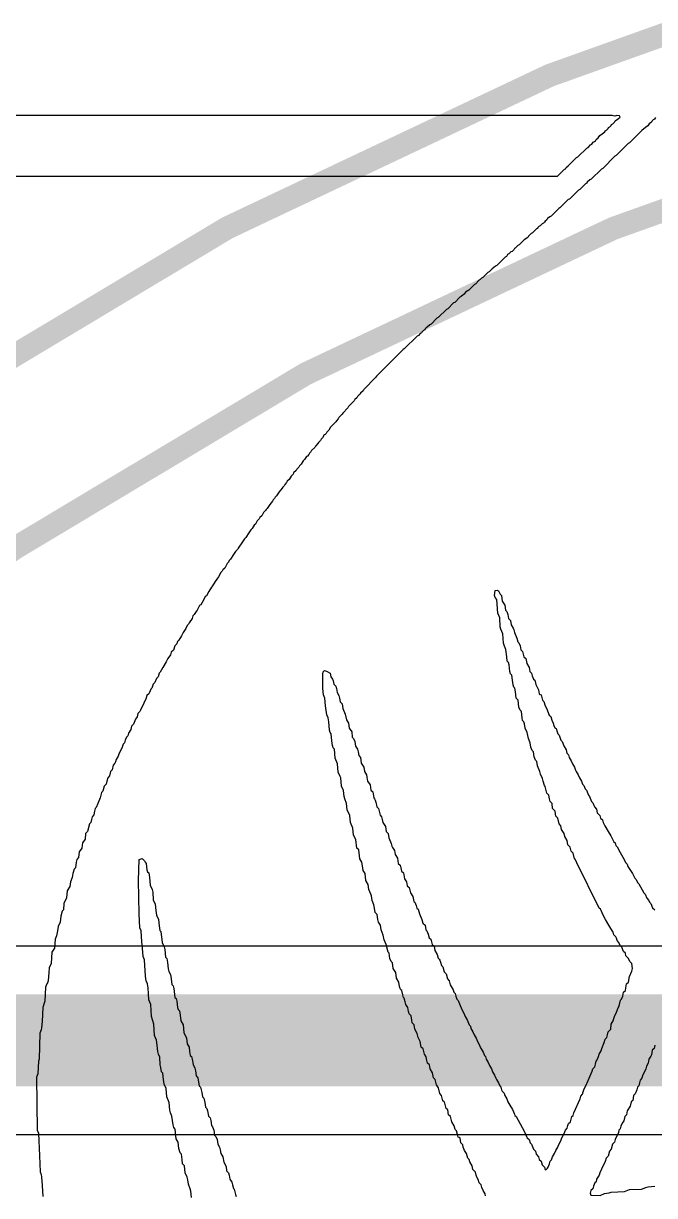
# Model space of a CAD drawing. Header units: inches. Extents: x -2.7 to 10.9, y -2.9 to 7.4.
# Drawn here: x 0.0894 to 0.2262, y 2.3766 to 2.6308 of the extents above; entities that cross this region are included whole.
import ezdxf

# ---------------------------------------------------------------- set-up
doc = ezdxf.new("R2010")
doc.units = ezdxf.units.IN
doc.header["$MEASUREMENT"] = 0
for name, color, linetype in [('Board Outline', 216, 'Continuous'), ('Bottom Overlay', 54, 'Continuous'), ('Top Layer', 1, 'Continuous'), ('Top Overlay', 2, 'Continuous')]:
    doc.layers.add(name, color=color, linetype=linetype)

# ---------------------------------------------------------------- blocks, each defined once
blk = doc.blocks.new('EFM_620_31')
at = {"layer": 'Top Overlay'}
for points in [[(0.7874, 0, 0.005, 0.005, 1), (-0.7874, 0, 0.005, 0.005, 1)], [(0.75147, 0, 0.005, 0.005, 1), (-0.75147, 0, 0.005, 0.005, 1)]]:
    blk.add_lwpolyline(points, format="xyseb", close=True, dxfattribs=at)

msp = doc.modelspace()

# ---------------------------------------------------------------- linework, layer by layer
at = {"layer": 'Board Outline'}
msp.add_lwpolyline([(-2.49969, 1.37795, 0.005, 0.005, -0.740599), (2.8433, 0.25075, 0.005, 0.005, 0)], format="xyseb", dxfattribs=at)
at = {"layer": 'Bottom Overlay'}
for p, q in [((0.21708, 2.61084), (-0.38906, 2.6107)), ((0.21763, 2.6107), (0.21708, 2.61084)), ((0.21805, 2.61084), (0.21763, 2.6107)), ((0.21867, 2.61077), (0.21805, 2.61084)), ((0.21846, 2.61015), (0.21881, 2.61049)), ((0.21881, 2.61049), (0.21867, 2.61077)), ((0.22648, 2.61042), (0.22621, 2.61001)), ((0.21583, 2.60766), (0.21618, 2.608)), ((0.21618, 2.608), (0.21625, 2.60821)), ((0.21625, 2.60821), (0.21653, 2.60835)), ((0.21653, 2.60835), (0.21687, 2.60869)), ((0.21687, 2.60869), (0.21694, 2.6089)), ((0.21694, 2.6089), (0.21722, 2.60904)), ((0.21722, 2.60904), (0.21756, 2.60939)), ((0.21756, 2.60939), (0.2177, 2.60966)), ((0.2177, 2.60966), (0.21846, 2.61015)), ((0.22427, 2.60821), (0.22351, 2.60759)), ((0.22476, 2.60856), (0.22427, 2.60821)), ((0.2251, 2.60904), (0.22476, 2.60856)), ((0.22559, 2.60939), (0.2251, 2.60904)), ((0.22572, 2.60966), (0.22559, 2.60939)), ((0.22593, 2.60987), (0.22572, 2.60966)), ((0.22621, 2.61001), (0.22593, 2.60987)), ((0.21321, 2.60517), (0.21341, 2.60537)), ((0.21341, 2.60537), (0.21355, 2.60565)), ((0.21355, 2.60565), (0.21404, 2.606)), ((0.21404, 2.606), (0.21438, 2.60648)), ((0.21438, 2.60648), (0.21487, 2.60683)), ((0.21487, 2.60683), (0.21549, 2.60731)), ((0.21549, 2.60731), (0.21556, 2.60752)), ((0.21556, 2.60752), (0.21583, 2.60766)), ((0.22351, 2.60759), (0.22081, 2.60489)), ((0.20961, 2.60185), (0.21155, 2.60378)), ((0.21155, 2.60378), (0.21182, 2.60392)), ((0.21182, 2.60392), (0.21238, 2.60447)), ((0.21238, 2.60447), (0.21265, 2.60461)), ((0.21265, 2.60461), (0.21293, 2.60503)), ((0.21293, 2.60503), (0.21321, 2.60517)), ((0.22054, 2.60475), (0.21791, 2.60212)), ((0.22081, 2.60489), (0.22054, 2.60475)), ((0.20753, 2.59991), (0.20933, 2.60171)), ((0.20933, 2.60171), (0.20961, 2.60185)), ((0.21763, 2.60199), (0.215, 2.59936)), ((0.21791, 2.60212), (0.21763, 2.60199)), ((-0.38574, 2.59756), (0.20518, 2.5977)), ((0.20518, 2.5977), (0.2067, 2.59922)), ((0.2067, 2.59922), (0.20691, 2.59929)), ((0.20691, 2.59929), (0.20705, 2.59956)), ((0.20705, 2.59956), (0.20753, 2.59991)), ((0.21473, 2.59922), (0.21251, 2.59701)), ((0.215, 2.59936), (0.21473, 2.59922)), ((0.21127, 2.59604), (0.21002, 2.59479)), ((0.21155, 2.59618), (0.21127, 2.59604)), ((0.21161, 2.59638), (0.21155, 2.59618)), ((0.21224, 2.59687), (0.21161, 2.59638)), ((0.21251, 2.59701), (0.21224, 2.59687)), ((0.20753, 2.59258), (0.20574, 2.59078)), ((0.20781, 2.59272), (0.20753, 2.59258)), ((0.20975, 2.59465), (0.20781, 2.59272)), ((0.21002, 2.59479), (0.20975, 2.59465)), ((0.20546, 2.59064), (0.2038, 2.58898)), ((0.20574, 2.59078), (0.20546, 2.59064)), ((0.20235, 2.58767), (0.20214, 2.58746)), ((0.20249, 2.58795), (0.20235, 2.58767)), ((0.2029, 2.58822), (0.20249, 2.58795)), ((0.20304, 2.5885), (0.2029, 2.58822)), ((0.20352, 2.58884), (0.20304, 2.5885)), ((0.2038, 2.58898), (0.20352, 2.58884)), ((0.19951, 2.58525), (0.19889, 2.58463)), ((0.19979, 2.58539), (0.19951, 2.58525)), ((0.20062, 2.58622), (0.19979, 2.58539)), ((0.20089, 2.58635), (0.20062, 2.58622)), ((0.20096, 2.58656), (0.20089, 2.58635)), ((0.20117, 2.58677), (0.20096, 2.58656)), ((0.20145, 2.58691), (0.20117, 2.58677)), ((0.20186, 2.58732), (0.20145, 2.58691)), ((0.20214, 2.58746), (0.20186, 2.58732)), ((0.19661, 2.58262), (0.19605, 2.58207)), ((0.19688, 2.58276), (0.19661, 2.58262)), ((0.19799, 2.58386), (0.19688, 2.58276)), ((0.19875, 2.58435), (0.19799, 2.58386)), ((0.19889, 2.58463), (0.19875, 2.58435)), ((0.19384, 2.58013), (0.19204, 2.57833)), ((0.19412, 2.58027), (0.19384, 2.58013)), ((0.19439, 2.58068), (0.19412, 2.58027)), ((0.19467, 2.58082), (0.19439, 2.58068)), ((0.19509, 2.58124), (0.19467, 2.58082)), ((0.19536, 2.58137), (0.19509, 2.58124)), ((0.19571, 2.58172), (0.19536, 2.58137)), ((0.19585, 2.582), (0.19571, 2.58172)), ((0.19605, 2.58207), (0.19585, 2.582)), ((0.191, 2.57757), (0.19038, 2.57695)), ((0.19177, 2.57819), (0.191, 2.57757)), ((0.19204, 2.57833), (0.19177, 2.57819)), ((0.18782, 2.5748), (0.18768, 2.57453)), ((0.18803, 2.57487), (0.18782, 2.5748)), ((0.18872, 2.57557), (0.18803, 2.57487)), ((0.189, 2.5757), (0.18872, 2.57557)), ((0.19011, 2.57681), (0.189, 2.5757)), ((0.19038, 2.57695), (0.19011, 2.57681)), ((0.18526, 2.57252), (0.18499, 2.57211)), ((0.18596, 2.57294), (0.18526, 2.57252)), ((0.1872, 2.57418), (0.18596, 2.57294)), ((0.18748, 2.57432), (0.1872, 2.57418)), ((0.18768, 2.57453), (0.18748, 2.57432)), ((0.18264, 2.57017), (0.18139, 2.56893)), ((0.18291, 2.57031), (0.18264, 2.57017)), ((0.18402, 2.57142), (0.18291, 2.57031)), ((0.1843, 2.57155), (0.18402, 2.57142)), ((0.18471, 2.57197), (0.1843, 2.57155)), ((0.18499, 2.57211), (0.18471, 2.57197)), ((0.18111, 2.56879), (0.17932, 2.56699)), ((0.18139, 2.56893), (0.18111, 2.56879)), ((0.17669, 2.56478), (0.17648, 2.56457)), ((0.17696, 2.56491), (0.17669, 2.56478)), ((0.17752, 2.56547), (0.17696, 2.56491)), ((0.17779, 2.56561), (0.17752, 2.56547)), ((0.17904, 2.56685), (0.17779, 2.56561)), ((0.17932, 2.56699), (0.17904, 2.56685)), ((0.17475, 2.56298), (0.17198, 2.56021)), ((0.17503, 2.56312), (0.17475, 2.56298)), ((0.17544, 2.56353), (0.17503, 2.56312)), ((0.17572, 2.56367), (0.17544, 2.56353)), ((0.17579, 2.56388), (0.17572, 2.56367)), ((0.17613, 2.56422), (0.17579, 2.56388)), ((0.17641, 2.56436), (0.17613, 2.56422)), ((0.17648, 2.56457), (0.17641, 2.56436)), ((0.17171, 2.56007), (0.16597, 2.55433)), ((0.17198, 2.56021), (0.17171, 2.56007)), ((0.16583, 2.55406), (0.1632, 2.55143)), ((0.16597, 2.55433), (0.16583, 2.55406)), ((0.16168, 2.54963), (0.16126, 2.54921)), ((0.16182, 2.54991), (0.16168, 2.54963)), ((0.16216, 2.55025), (0.16182, 2.54991)), ((0.16244, 2.55039), (0.16216, 2.55025)), ((0.16251, 2.5506), (0.16244, 2.55039)), ((0.16306, 2.55115), (0.16251, 2.5506)), ((0.1632, 2.55143), (0.16306, 2.55115)), ((0.15974, 2.54742), (0.15864, 2.54631)), ((0.15988, 2.54769), (0.15974, 2.54742)), ((0.16113, 2.54894), (0.15988, 2.54769)), ((0.16126, 2.54921), (0.16113, 2.54894)), ((0.15711, 2.54437), (0.15601, 2.54327)), ((0.15725, 2.54465), (0.15711, 2.54437)), ((0.15767, 2.54506), (0.15725, 2.54465)), ((0.15781, 2.54534), (0.15767, 2.54506)), ((0.1585, 2.54603), (0.15781, 2.54534)), ((0.15864, 2.54631), (0.1585, 2.54603)), ((0.15504, 2.54188), (0.15483, 2.54168)), ((0.15518, 2.54216), (0.15504, 2.54188)), ((0.15559, 2.54257), (0.15518, 2.54216)), ((0.15601, 2.54327), (0.15559, 2.54257)), ((0.15324, 2.53967), (0.15269, 2.53912)), ((0.15338, 2.53995), (0.15324, 2.53967)), ((0.15379, 2.54036), (0.15338, 2.53995)), ((0.15393, 2.54064), (0.15379, 2.54036)), ((0.15421, 2.54091), (0.15393, 2.54064)), ((0.15463, 2.54161), (0.15421, 2.54091)), ((0.15483, 2.54168), (0.15463, 2.54161)), ((0.15075, 2.5369), (0.15034, 2.53621)), ((0.15096, 2.53697), (0.15075, 2.5369)), ((0.15131, 2.53732), (0.15096, 2.53697)), ((0.15144, 2.53759), (0.15131, 2.53732)), ((0.15172, 2.53787), (0.15144, 2.53759)), ((0.15186, 2.53815), (0.15172, 2.53787)), ((0.15255, 2.53884), (0.15186, 2.53815)), ((0.15269, 2.53912), (0.15255, 2.53884)), ((0.14868, 2.53414), (0.14854, 2.53386)), ((0.14909, 2.53455), (0.14868, 2.53414)), ((0.14923, 2.53483), (0.14909, 2.53455)), ((0.14965, 2.53524), (0.14923, 2.53483)), ((0.15006, 2.53593), (0.14965, 2.53524)), ((0.15034, 2.53621), (0.15006, 2.53593)), ((0.14702, 2.53192), (0.1466, 2.53151)), ((0.14743, 2.53261), (0.14702, 2.53192)), ((0.14785, 2.53303), (0.14743, 2.53261)), ((0.14799, 2.53331), (0.14785, 2.53303)), ((0.14854, 2.53386), (0.14799, 2.53331)), ((0.14467, 2.52902), (0.14425, 2.52833)), ((0.14487, 2.52923), (0.14467, 2.52902)), ((0.1455, 2.52999), (0.14487, 2.52923)), ((0.14563, 2.53026), (0.1455, 2.52999)), ((0.14591, 2.53054), (0.14563, 2.53026)), ((0.14605, 2.53082), (0.14591, 2.53054)), ((0.14646, 2.53123), (0.14605, 2.53082)), ((0.1466, 2.53151), (0.14646, 2.53123)), ((0.14342, 2.52722), (0.1428, 2.52646)), ((0.14356, 2.5275), (0.14342, 2.52722)), ((0.14384, 2.52777), (0.14356, 2.5275)), ((0.14397, 2.52805), (0.14384, 2.52777)), ((0.14425, 2.52833), (0.14397, 2.52805)), ((0.14107, 2.52404), (0.14065, 2.52362)), ((0.14148, 2.52473), (0.14107, 2.52404)), ((0.1419, 2.52515), (0.14148, 2.52473)), ((0.14204, 2.52542), (0.1419, 2.52515)), ((0.14224, 2.52563), (0.14204, 2.52542)), ((0.1428, 2.52646), (0.14224, 2.52563)), ((0.13941, 2.52196), (0.13899, 2.52127)), ((0.13969, 2.52224), (0.13941, 2.52196)), ((0.1401, 2.52293), (0.13969, 2.52224)), ((0.14052, 2.52335), (0.1401, 2.52293)), ((0.14065, 2.52362), (0.14052, 2.52335)), ((0.13733, 2.51906), (0.13692, 2.51837)), ((0.13761, 2.51934), (0.13733, 2.51906)), ((0.1383, 2.5203), (0.13761, 2.51934)), ((0.13872, 2.521), (0.1383, 2.5203)), ((0.13899, 2.52127), (0.13872, 2.521)), ((0.13581, 2.51671), (0.1354, 2.51629)), ((0.13595, 2.51698), (0.13581, 2.51671)), ((0.13692, 2.51837), (0.13595, 2.51698)), ((0.13388, 2.51394), (0.1336, 2.51366)), ((0.13401, 2.51436), (0.13388, 2.51394)), ((0.13429, 2.51463), (0.13401, 2.51436)), ((0.13498, 2.5156), (0.13429, 2.51463)), ((0.1354, 2.51629), (0.13498, 2.5156)), ((0.13222, 2.51173), (0.13166, 2.51076)), ((0.13249, 2.512), (0.13222, 2.51173)), ((0.13263, 2.51228), (0.13249, 2.512)), ((0.13305, 2.5127), (0.13263, 2.51228)), ((0.13346, 2.51339), (0.13305, 2.5127)), ((0.1336, 2.51366), (0.13346, 2.51339)), ((0.13042, 2.50882), (0.13014, 2.50855)), ((0.13097, 2.50979), (0.13042, 2.50882)), ((0.13166, 2.51076), (0.13097, 2.50979)), ((0.12883, 2.50654), (0.12841, 2.50571)), ((0.1291, 2.50668), (0.12883, 2.50654)), ((0.12959, 2.50758), (0.1291, 2.50668)), ((0.13014, 2.50855), (0.12959, 2.50758)), ((0.19156, 2.50675), (0.1917, 2.50785)), ((0.1917, 2.50633), (0.19156, 2.50675)), ((0.1917, 2.50785), (0.19218, 2.50792)), ((0.19204, 2.50585), (0.1917, 2.50633)), ((0.19218, 2.50792), (0.19239, 2.50772)), ((0.19239, 2.50772), (0.1928, 2.50702)), ((0.1928, 2.50702), (0.19308, 2.50675)), ((0.19308, 2.50675), (0.19322, 2.5055)), ((0.12758, 2.5046), (0.1271, 2.50357)), ((0.12786, 2.50474), (0.12758, 2.5046)), ((0.12841, 2.50571), (0.12786, 2.50474)), ((0.19225, 2.50288), (0.19204, 2.50585)), ((0.19322, 2.5055), (0.19377, 2.50467)), ((0.19377, 2.50467), (0.19391, 2.50357)), ((0.12599, 2.50177), (0.1253, 2.5008)), ((0.12613, 2.50232), (0.12599, 2.50177)), ((0.12641, 2.5026), (0.12613, 2.50232)), ((0.12682, 2.50329), (0.12641, 2.5026)), ((0.1271, 2.50357), (0.12682, 2.50329)), ((0.19266, 2.50191), (0.19225, 2.50288)), ((0.1928, 2.49997), (0.19266, 2.50191)), ((0.19391, 2.50357), (0.19419, 2.50329)), ((0.19419, 2.50329), (0.19446, 2.5026)), ((0.19446, 2.5026), (0.1946, 2.50177)), ((0.1946, 2.50177), (0.19502, 2.50135)), ((0.19502, 2.50135), (0.19515, 2.50039)), ((0.12406, 2.49873), (0.12364, 2.49803)), ((0.12461, 2.49956), (0.12406, 2.49873)), ((0.12489, 2.50025), (0.12461, 2.49956)), ((0.12516, 2.50052), (0.12489, 2.50025)), ((0.1253, 2.5008), (0.12516, 2.50052)), ((0.19294, 2.49942), (0.1928, 2.49997)), ((0.19336, 2.49845), (0.19294, 2.49942)), ((0.19515, 2.50039), (0.19557, 2.49969)), ((0.19557, 2.49969), (0.19571, 2.49928)), ((0.19571, 2.49928), (0.19585, 2.49873)), ((0.19585, 2.49873), (0.1964, 2.49748)), ((0.12267, 2.49624), (0.12226, 2.49582)), ((0.12281, 2.49679), (0.12267, 2.49624)), ((0.12309, 2.49707), (0.12281, 2.49679)), ((0.12364, 2.49803), (0.12309, 2.49707)), ((0.19349, 2.49637), (0.19336, 2.49845)), ((0.1937, 2.49575), (0.19349, 2.49637)), ((0.1964, 2.49748), (0.19661, 2.49672)), ((0.19661, 2.49672), (0.19681, 2.49651)), ((0.19681, 2.49651), (0.19709, 2.49582)), ((0.12129, 2.49388), (0.12074, 2.49305)), ((0.12143, 2.49444), (0.12129, 2.49388)), ((0.12191, 2.49492), (0.12143, 2.49444)), ((0.12226, 2.49582), (0.12191, 2.49492)), ((0.19398, 2.49506), (0.1937, 2.49575)), ((0.19419, 2.49347), (0.19398, 2.49506)), ((0.19432, 2.4925), (0.19419, 2.49347)), ((0.19709, 2.49582), (0.19723, 2.49499)), ((0.19723, 2.49499), (0.19764, 2.49458)), ((0.19764, 2.49458), (0.19792, 2.49347)), ((0.19792, 2.49347), (0.19834, 2.49305)), ((0.11963, 2.49112), (0.11908, 2.49015)), ((0.12032, 2.49236), (0.11963, 2.49112)), ((0.12074, 2.49305), (0.12032, 2.49236)), ((0.1946, 2.49222), (0.19432, 2.4925)), ((0.19474, 2.49167), (0.1946, 2.49222)), ((0.19488, 2.49029), (0.19474, 2.49167)), ((0.19834, 2.49305), (0.19854, 2.49202)), ((0.19854, 2.49202), (0.19903, 2.49112)), ((0.19903, 2.49112), (0.19917, 2.49029)), ((0.11825, 2.48877), (0.1179, 2.48787)), ((0.11859, 2.48911), (0.11825, 2.48877)), ((0.1188, 2.48987), (0.11859, 2.48911)), ((0.11908, 2.49015), (0.1188, 2.48987)), ((0.15428, 2.48967), (0.15442, 2.49022)), ((0.15435, 2.48655), (0.15428, 2.48967)), ((0.15442, 2.49022), (0.15469, 2.4905)), ((0.15469, 2.4905), (0.15511, 2.49036)), ((0.15511, 2.49036), (0.15587, 2.48987)), ((0.15587, 2.48987), (0.15608, 2.48911)), ((0.15608, 2.48911), (0.15642, 2.48863)), ((0.15642, 2.48863), (0.15656, 2.48821)), ((0.19502, 2.48973), (0.19488, 2.49029)), ((0.19529, 2.48946), (0.19502, 2.48973)), ((0.19543, 2.48835), (0.19529, 2.48946)), ((0.19557, 2.48738), (0.19543, 2.48835)), ((0.19917, 2.49029), (0.19958, 2.48987)), ((0.19958, 2.48987), (0.19972, 2.48932)), ((0.19972, 2.48932), (0.2, 2.48863)), ((0.2, 2.48863), (0.20027, 2.48835)), ((0.20027, 2.48835), (0.20048, 2.48745)), ((0.117, 2.48641), (0.11672, 2.48572)), ((0.11721, 2.48662), (0.117, 2.48641)), ((0.11755, 2.48752), (0.11721, 2.48662)), ((0.1179, 2.48787), (0.11755, 2.48752)), ((0.15449, 2.48517), (0.15435, 2.48655)), ((0.15656, 2.48821), (0.1567, 2.48752)), ((0.1567, 2.48752), (0.15711, 2.48711)), ((0.15711, 2.48711), (0.15725, 2.48655)), ((0.15725, 2.48655), (0.15739, 2.48572)), ((0.19571, 2.48683), (0.19557, 2.48738)), ((0.19592, 2.48662), (0.19571, 2.48683)), ((0.19612, 2.48586), (0.19592, 2.48662)), ((0.19626, 2.48448), (0.19612, 2.48586)), ((0.20048, 2.48745), (0.2011, 2.48628)), ((0.2011, 2.48628), (0.20124, 2.48545)), ((0.11548, 2.48337), (0.11479, 2.48185)), ((0.11562, 2.48379), (0.11548, 2.48337)), ((0.11596, 2.48427), (0.11562, 2.48379)), ((0.11617, 2.48503), (0.11596, 2.48427)), ((0.11659, 2.48545), (0.11617, 2.48503)), ((0.11672, 2.48572), (0.11659, 2.48545)), ((0.15476, 2.48448), (0.15449, 2.48517)), ((0.1549, 2.48282), (0.15476, 2.48448)), ((0.15739, 2.48572), (0.15781, 2.48503)), ((0.15781, 2.48503), (0.15794, 2.48448)), ((0.15794, 2.48448), (0.15808, 2.48365)), ((0.15808, 2.48365), (0.1585, 2.48323)), ((0.19668, 2.48406), (0.19626, 2.48448)), ((0.19681, 2.48254), (0.19668, 2.48406)), ((0.20124, 2.48545), (0.20145, 2.48524)), ((0.20145, 2.48524), (0.20166, 2.48517)), ((0.20166, 2.48517), (0.20193, 2.48406)), ((0.20193, 2.48406), (0.20221, 2.48379)), ((0.20221, 2.48379), (0.20249, 2.48282)), ((0.11423, 2.48116), (0.11403, 2.4804)), ((0.11465, 2.48157), (0.11423, 2.48116)), ((0.11479, 2.48185), (0.11465, 2.48157)), ((0.15518, 2.48088), (0.1549, 2.48282)), ((0.15545, 2.48019), (0.15518, 2.48088)), ((0.1585, 2.48323), (0.15864, 2.48226)), ((0.15864, 2.48226), (0.15919, 2.48102)), ((0.15919, 2.48102), (0.15947, 2.47977)), ((0.19709, 2.48185), (0.19681, 2.48254)), ((0.19737, 2.48157), (0.19709, 2.48185)), ((0.19751, 2.48019), (0.19737, 2.48157)), ((0.20249, 2.48282), (0.2029, 2.48213)), ((0.2029, 2.48213), (0.20304, 2.48171)), ((0.20304, 2.48171), (0.20338, 2.48081)), ((0.20338, 2.48081), (0.20373, 2.48047)), ((0.11285, 2.47839), (0.11271, 2.4777)), ((0.11327, 2.47881), (0.11285, 2.47839)), ((0.1134, 2.47922), (0.11327, 2.47881)), ((0.11368, 2.47991), (0.1134, 2.47922)), ((0.11403, 2.4804), (0.11368, 2.47991)), ((0.15559, 2.47936), (0.15545, 2.48019)), ((0.15573, 2.47756), (0.15559, 2.47936)), ((0.15947, 2.47977), (0.15988, 2.47908)), ((0.15988, 2.47908), (0.16002, 2.47798)), ((0.19764, 2.47964), (0.19751, 2.48019)), ((0.19792, 2.47936), (0.19764, 2.47964)), ((0.19806, 2.47894), (0.19792, 2.47936)), ((0.1982, 2.47798), (0.19806, 2.47894)), ((0.20373, 2.48047), (0.20394, 2.47971)), ((0.20394, 2.47971), (0.20428, 2.47908)), ((0.20428, 2.47908), (0.20442, 2.47853)), ((0.20442, 2.47853), (0.20463, 2.47805)), ((0.11174, 2.47604), (0.11147, 2.47535)), ((0.11202, 2.47632), (0.11174, 2.47604)), ((0.11216, 2.47687), (0.11202, 2.47632)), ((0.11271, 2.4777), (0.11216, 2.47687)), ((0.15587, 2.47701), (0.15573, 2.47756)), ((0.15615, 2.47673), (0.15587, 2.47701)), ((0.15628, 2.47521), (0.15615, 2.47673)), ((0.16002, 2.47798), (0.16057, 2.47715)), ((0.16057, 2.47715), (0.16071, 2.47604)), ((0.16071, 2.47604), (0.16099, 2.47576)), ((0.16099, 2.47576), (0.16126, 2.47507)), ((0.19861, 2.47701), (0.1982, 2.47798)), ((0.19889, 2.47576), (0.19861, 2.47701)), ((0.1993, 2.4748), (0.19889, 2.47576)), ((0.20463, 2.47805), (0.20491, 2.47791)), ((0.20491, 2.47791), (0.20511, 2.47715)), ((0.20511, 2.47715), (0.20525, 2.47673)), ((0.20525, 2.47673), (0.20553, 2.47646)), ((0.20553, 2.47646), (0.20594, 2.47535)), ((0.11078, 2.47383), (0.11008, 2.47231)), ((0.11105, 2.47452), (0.11078, 2.47383)), ((0.11133, 2.4748), (0.11105, 2.47452)), ((0.11147, 2.47535), (0.11133, 2.4748)), ((0.15642, 2.47424), (0.15628, 2.47521)), ((0.15656, 2.47369), (0.15642, 2.47424)), ((0.15684, 2.47341), (0.15656, 2.47369)), ((0.15698, 2.47148), (0.15684, 2.47341)), ((0.16126, 2.47507), (0.1614, 2.4741)), ((0.1614, 2.4741), (0.16182, 2.47341)), ((0.16182, 2.47341), (0.16196, 2.47286)), ((0.19944, 2.47383), (0.1993, 2.4748)), ((0.19972, 2.47314), (0.19944, 2.47383)), ((0.2, 2.47286), (0.19972, 2.47314)), ((0.20594, 2.47535), (0.20622, 2.47507)), ((0.20622, 2.47507), (0.20657, 2.47417)), ((0.20657, 2.47417), (0.20705, 2.47327)), ((0.20705, 2.47327), (0.20719, 2.47258)), ((0.10939, 2.47065), (0.10925, 2.47037)), ((0.10953, 2.4712), (0.10939, 2.47065)), ((0.10995, 2.47189), (0.10953, 2.4712)), ((0.11008, 2.47231), (0.10995, 2.47189)), ((0.15753, 2.47023), (0.15698, 2.47148)), ((0.16196, 2.47286), (0.16209, 2.47203)), ((0.16209, 2.47203), (0.16251, 2.47161)), ((0.16251, 2.47161), (0.16265, 2.47037)), ((0.20013, 2.47175), (0.2, 2.47286)), ((0.20041, 2.47106), (0.20013, 2.47175)), ((0.20069, 2.47078), (0.20041, 2.47106)), ((0.20083, 2.46982), (0.20069, 2.47078)), ((0.20719, 2.47258), (0.2076, 2.47217)), ((0.2076, 2.47217), (0.20774, 2.47161)), ((0.20774, 2.47161), (0.20816, 2.47092)), ((0.20816, 2.47092), (0.20843, 2.47023)), ((0.10829, 2.46857), (0.10808, 2.46767)), ((0.10863, 2.46892), (0.10829, 2.46857)), ((0.10884, 2.46995), (0.10863, 2.46892)), ((0.10925, 2.47037), (0.10884, 2.46995)), ((0.15767, 2.46843), (0.15753, 2.47023)), ((0.15808, 2.46746), (0.15767, 2.46843)), ((0.16265, 2.47037), (0.1632, 2.46954)), ((0.1632, 2.46954), (0.16334, 2.46857)), ((0.16334, 2.46857), (0.16375, 2.46788)), ((0.20138, 2.46857), (0.20083, 2.46982)), ((0.20152, 2.46802), (0.20138, 2.46857)), ((0.20193, 2.46705), (0.20152, 2.46802)), ((0.20843, 2.47023), (0.20885, 2.46954)), ((0.20885, 2.46954), (0.20913, 2.46885)), ((0.20913, 2.46885), (0.20926, 2.46857)), ((0.20926, 2.46857), (0.20968, 2.46788)), ((0.10732, 2.4658), (0.1069, 2.46539)), ((0.10746, 2.4665), (0.10732, 2.4658)), ((0.10773, 2.46719), (0.10746, 2.4665)), ((0.10808, 2.46767), (0.10773, 2.46719)), ((0.15822, 2.46719), (0.15808, 2.46746)), ((0.15836, 2.46539), (0.15822, 2.46719)), ((0.16375, 2.46788), (0.16389, 2.46733)), ((0.16389, 2.46733), (0.16403, 2.4665)), ((0.16403, 2.4665), (0.16458, 2.46567)), ((0.16458, 2.46567), (0.16472, 2.46456)), ((0.20207, 2.4665), (0.20193, 2.46705)), ((0.20235, 2.46553), (0.20207, 2.4665)), ((0.20255, 2.46532), (0.20235, 2.46553)), ((0.20968, 2.46788), (0.20996, 2.46719)), ((0.20996, 2.46719), (0.21037, 2.4665)), ((0.21037, 2.4665), (0.21065, 2.4658)), ((0.21065, 2.4658), (0.21092, 2.46553)), ((0.21092, 2.46553), (0.2112, 2.46484)), ((0.10635, 2.46401), (0.10607, 2.4629)), ((0.10663, 2.46428), (0.10635, 2.46401)), ((0.1069, 2.46539), (0.10663, 2.46428)), ((0.15877, 2.46442), (0.15836, 2.46539)), ((0.15891, 2.46318), (0.15877, 2.46442)), ((0.15905, 2.46262), (0.15891, 2.46318)), ((0.16472, 2.46456), (0.16514, 2.46414)), ((0.16514, 2.46414), (0.16535, 2.46283)), ((0.2029, 2.46387), (0.20255, 2.46532)), ((0.20332, 2.46345), (0.2029, 2.46387)), ((0.20345, 2.46262), (0.20332, 2.46345)), ((0.2112, 2.46484), (0.21148, 2.46456)), ((0.21148, 2.46456), (0.21189, 2.46345)), ((0.21189, 2.46345), (0.21217, 2.46318)), ((0.21217, 2.46318), (0.21258, 2.46207)), ((0.10497, 2.46055), (0.10483, 2.45999)), ((0.10517, 2.46076), (0.10497, 2.46055)), ((0.10552, 2.46165), (0.10517, 2.46076)), ((0.10607, 2.4629), (0.10552, 2.46165)), ((0.15947, 2.46165), (0.15905, 2.46262)), ((0.1596, 2.46027), (0.15947, 2.46165)), ((0.16535, 2.46283), (0.16555, 2.46262)), ((0.16555, 2.46262), (0.16569, 2.46235)), ((0.16569, 2.46235), (0.16583, 2.46193)), ((0.16583, 2.46193), (0.16604, 2.46089)), ((0.16604, 2.46089), (0.16638, 2.46055)), ((0.16638, 2.46055), (0.16652, 2.45999)), ((0.20359, 2.46207), (0.20345, 2.46262)), ((0.20401, 2.46165), (0.20359, 2.46207)), ((0.20415, 2.46055), (0.20401, 2.46165)), ((0.2047, 2.45999), (0.20415, 2.46055)), ((0.21258, 2.46207), (0.21286, 2.46179)), ((0.21286, 2.46179), (0.21321, 2.46089)), ((0.21321, 2.46089), (0.21369, 2.46041)), ((0.21369, 2.46041), (0.21383, 2.45958)), ((0.10414, 2.4582), (0.104, 2.4575)), ((0.10427, 2.45875), (0.10414, 2.4582)), ((0.10469, 2.45916), (0.10427, 2.45875)), ((0.10483, 2.45999), (0.10469, 2.45916)), ((0.16016, 2.45903), (0.1596, 2.46027)), ((0.1603, 2.4575), (0.16016, 2.45903)), ((0.16652, 2.45999), (0.16673, 2.4591)), ((0.16673, 2.4591), (0.16707, 2.45875)), ((0.16707, 2.45875), (0.16721, 2.4582)), ((0.16721, 2.4582), (0.16735, 2.4575)), ((0.20484, 2.45889), (0.2047, 2.45999)), ((0.20525, 2.45847), (0.20484, 2.45889)), ((0.20553, 2.45723), (0.20525, 2.45847)), ((0.21383, 2.45958), (0.21438, 2.45903)), ((0.21438, 2.45903), (0.21452, 2.45847)), ((0.21452, 2.45847), (0.21493, 2.45806)), ((0.21493, 2.45806), (0.21507, 2.4575)), ((0.10331, 2.45557), (0.10289, 2.45515)), ((0.10372, 2.45723), (0.10331, 2.45557)), ((0.104, 2.4575), (0.10372, 2.45723)), ((0.16085, 2.45626), (0.1603, 2.4575)), ((0.16099, 2.45474), (0.16085, 2.45626)), ((0.16735, 2.4575), (0.1679, 2.45667)), ((0.1679, 2.45667), (0.16804, 2.45557)), ((0.16804, 2.45557), (0.16846, 2.45515)), ((0.20594, 2.45681), (0.20553, 2.45723)), ((0.20608, 2.45598), (0.20594, 2.45681)), ((0.20664, 2.45515), (0.20608, 2.45598)), ((0.21507, 2.4575), (0.21549, 2.45681)), ((0.21549, 2.45681), (0.21618, 2.45557)), ((0.21618, 2.45557), (0.21673, 2.4546)), ((0.1022, 2.45308), (0.10206, 2.45197)), ((0.10275, 2.45391), (0.1022, 2.45308)), ((0.10289, 2.45515), (0.10275, 2.45391)), ((0.16147, 2.45384), (0.16099, 2.45474)), ((0.16168, 2.45197), (0.16147, 2.45384)), ((0.16846, 2.45515), (0.1686, 2.45418)), ((0.1686, 2.45418), (0.16915, 2.45294)), ((0.16915, 2.45294), (0.16929, 2.45239)), ((0.20677, 2.45446), (0.20664, 2.45515)), ((0.20733, 2.45363), (0.20677, 2.45446)), ((0.20747, 2.45266), (0.20733, 2.45363)), ((0.21673, 2.4546), (0.21742, 2.45335)), ((0.21742, 2.45335), (0.2177, 2.45308)), ((0.2177, 2.45308), (0.21784, 2.45252)), ((0.10151, 2.45114), (0.10137, 2.4499)), ((0.10206, 2.45197), (0.10151, 2.45114)), ((0.16209, 2.45156), (0.16168, 2.45197)), ((0.16237, 2.44962), (0.16209, 2.45156)), ((0.16929, 2.45239), (0.16943, 2.45211)), ((0.16943, 2.45211), (0.16984, 2.45142)), ((0.16984, 2.45142), (0.16998, 2.45059)), ((0.16998, 2.45059), (0.17053, 2.44976)), ((0.20795, 2.45218), (0.20747, 2.45266)), ((0.20816, 2.45128), (0.20795, 2.45218)), ((0.20857, 2.45086), (0.20816, 2.45128)), ((0.20885, 2.44962), (0.20857, 2.45086)), ((0.21784, 2.45252), (0.21812, 2.45225)), ((0.21812, 2.45225), (0.21881, 2.451)), ((0.21881, 2.451), (0.21936, 2.45003)), ((0.10068, 2.44768), (0.1004, 2.44741)), ((0.10082, 2.44893), (0.10068, 2.44768)), ((0.10095, 2.44948), (0.10082, 2.44893)), ((0.10137, 2.4499), (0.10095, 2.44948)), ((0.11437, 2.44492), (0.11451, 2.44948)), ((0.11451, 2.44948), (0.11513, 2.44969)), ((0.11513, 2.44969), (0.11562, 2.4492)), ((0.11562, 2.4492), (0.11576, 2.44893)), ((0.11576, 2.44893), (0.11603, 2.44865)), ((0.11603, 2.44865), (0.11617, 2.44727)), ((0.16279, 2.44893), (0.16237, 2.44962)), ((0.16292, 2.4481), (0.16279, 2.44893)), ((0.16306, 2.44713), (0.16292, 2.4481)), ((0.17053, 2.44976), (0.17067, 2.44865)), ((0.17067, 2.44865), (0.17109, 2.44824)), ((0.17109, 2.44824), (0.17122, 2.44768)), ((0.17122, 2.44768), (0.17136, 2.44699)), ((0.20906, 2.44955), (0.20885, 2.44962)), ((0.2094, 2.44879), (0.20906, 2.44955)), ((0.21424, 2.43897), (0.2094, 2.44879)), ((0.21936, 2.45003), (0.22005, 2.44879)), ((0.22005, 2.44879), (0.22033, 2.44851)), ((0.22033, 2.44851), (0.22047, 2.44796)), ((0.22047, 2.44796), (0.22102, 2.44713)), ((0.09999, 2.44561), (0.09957, 2.44464)), ((0.10012, 2.44644), (0.09999, 2.44561)), ((0.1004, 2.44741), (0.10012, 2.44644)), ((0.11617, 2.44727), (0.11631, 2.44685)), ((0.11631, 2.44685), (0.11659, 2.44658)), ((0.11659, 2.44658), (0.11672, 2.44561)), ((0.11672, 2.44561), (0.11686, 2.44395)), ((0.16348, 2.44644), (0.16306, 2.44713)), ((0.16362, 2.44492), (0.16348, 2.44644)), ((0.17136, 2.44699), (0.17178, 2.44658)), ((0.17178, 2.44658), (0.17205, 2.44533)), ((0.17205, 2.44533), (0.17247, 2.44464)), ((0.22102, 2.44713), (0.22144, 2.44644)), ((0.22144, 2.44644), (0.22199, 2.44547)), ((0.22199, 2.44547), (0.22227, 2.44519)), ((0.22227, 2.44519), (0.22254, 2.4445)), ((0.09888, 2.4427), (0.09874, 2.44118)), ((0.09929, 2.4434), (0.09888, 2.4427)), ((0.09943, 2.44367), (0.09929, 2.4434)), ((0.09957, 2.44464), (0.09943, 2.44367)), ((0.11451, 2.43772), (0.11437, 2.44492)), ((0.11686, 2.44395), (0.11728, 2.44298)), ((0.11728, 2.44298), (0.11742, 2.44243)), ((0.16417, 2.44409), (0.16362, 2.44492)), ((0.16431, 2.44298), (0.16417, 2.44409)), ((0.16472, 2.44201), (0.16431, 2.44298)), ((0.17247, 2.44464), (0.17261, 2.44381)), ((0.17261, 2.44381), (0.17302, 2.4434)), ((0.17302, 2.4434), (0.1733, 2.44229)), ((0.22254, 2.4445), (0.22282, 2.44423)), ((0.22282, 2.44423), (0.22393, 2.44229)), ((0.09874, 2.44118), (0.09819, 2.43994)), ((0.11742, 2.44243), (0.11755, 2.44077)), ((0.11755, 2.44077), (0.11797, 2.4398)), ((0.16486, 2.4416), (0.16472, 2.44201)), ((0.165, 2.44063), (0.16486, 2.4416)), ((0.16541, 2.43966), (0.165, 2.44063)), ((0.1733, 2.44229), (0.17385, 2.44146)), ((0.17385, 2.44146), (0.17406, 2.44042)), ((0.17406, 2.44042), (0.17427, 2.44021)), ((0.17427, 2.44021), (0.17454, 2.43952)), ((0.22393, 2.44229), (0.2242, 2.44201)), ((0.2242, 2.44201), (0.22455, 2.44111)), ((0.22455, 2.44111), (0.22503, 2.44063)), ((0.22503, 2.44063), (0.22517, 2.44021)), ((0.22517, 2.44021), (0.22545, 2.43994)), ((0.09777, 2.43828), (0.0975, 2.43717)), ((0.09805, 2.43855), (0.09777, 2.43828)), ((0.09819, 2.43994), (0.09805, 2.43855)), ((0.11465, 2.43468), (0.11451, 2.43772)), ((0.11797, 2.4398), (0.11811, 2.43842)), ((0.11811, 2.43842), (0.11825, 2.43745)), ((0.16555, 2.43897), (0.16541, 2.43966)), ((0.16569, 2.438), (0.16555, 2.43897)), ((0.16611, 2.43759), (0.16569, 2.438)), ((0.16624, 2.43648), (0.16611, 2.43759)), ((0.17454, 2.43952), (0.17468, 2.43897)), ((0.17468, 2.43897), (0.17496, 2.43869)), ((0.17496, 2.43869), (0.17524, 2.43772)), ((0.17524, 2.43772), (0.17579, 2.43648)), ((0.21452, 2.43869), (0.21424, 2.43897)), ((0.21466, 2.43842), (0.21452, 2.43869)), ((0.21507, 2.43745), (0.21466, 2.43842)), ((0.22545, 2.43994), (0.22579, 2.43904)), ((0.22579, 2.43904), (0.22628, 2.43855)), ((0.09736, 2.43593), (0.09694, 2.43496)), ((0.0975, 2.43717), (0.09736, 2.43593)), ((0.11825, 2.43745), (0.11866, 2.43648)), ((0.11866, 2.43648), (0.1188, 2.4351)), ((0.1188, 2.4351), (0.11894, 2.43413)), ((0.16638, 2.43593), (0.16624, 2.43648)), ((0.1668, 2.43523), (0.16638, 2.43593)), ((0.16694, 2.43427), (0.1668, 2.43523)), ((0.17579, 2.43648), (0.176, 2.43572)), ((0.176, 2.43572), (0.17648, 2.43523)), ((0.17648, 2.43523), (0.17662, 2.43427)), ((0.21563, 2.43648), (0.21507, 2.43745)), ((0.21632, 2.43523), (0.21563, 2.43648)), ((0.21673, 2.43454), (0.21632, 2.43523)), ((0.0966, 2.43295), (0.09625, 2.43219)), ((0.09681, 2.43399), (0.0966, 2.43295)), ((0.09694, 2.43496), (0.09681, 2.43399)), ((0.11493, 2.43399), (0.11465, 2.43468)), ((0.11506, 2.43164), (0.11493, 2.43399)), ((0.11894, 2.43413), (0.11921, 2.43385)), ((0.11921, 2.43385), (0.11949, 2.4315)), ((0.16742, 2.43309), (0.16694, 2.43427)), ((0.16763, 2.43205), (0.16742, 2.43309)), ((0.17662, 2.43427), (0.1769, 2.43399)), ((0.1769, 2.43399), (0.17717, 2.4333)), ((0.17717, 2.4333), (0.17738, 2.43254)), ((0.17738, 2.43254), (0.17773, 2.43219)), ((0.21729, 2.43371), (0.21673, 2.43454)), ((0.21742, 2.43316), (0.21729, 2.43371)), ((0.21784, 2.43274), (0.21742, 2.43316)), ((0.21798, 2.43247), (0.21784, 2.43274)), ((0.21812, 2.43191), (0.21798, 2.43247)), ((0.09611, 2.43025), (0.09556, 2.42942)), ((0.09625, 2.43219), (0.09611, 2.43025)), ((0.1152, 2.43025), (0.11506, 2.43164)), ((0.11534, 2.42846), (0.1152, 2.43025)), ((0.11949, 2.4315), (0.11991, 2.43053)), ((0.11991, 2.43053), (0.12004, 2.42998)), ((0.12004, 2.42998), (0.12018, 2.42832)), ((0.16804, 2.43108), (0.16763, 2.43205)), ((0.16846, 2.42942), (0.16804, 2.43108)), ((0.17773, 2.43219), (0.178, 2.43108)), ((0.178, 2.43108), (0.17842, 2.43067)), ((0.17842, 2.43067), (0.17862, 2.42977)), ((0.21853, 2.4315), (0.21812, 2.43191)), ((0.21881, 2.43081), (0.21853, 2.4315)), ((0.21915, 2.43046), (0.21881, 2.43081)), ((0.2195, 2.42956), (0.21915, 2.43046)), ((0.09556, 2.42942), (0.09542, 2.42693)), ((0.11562, 2.42776), (0.11534, 2.42846)), ((0.11589, 2.42417), (0.11562, 2.42776)), ((0.12018, 2.42832), (0.12046, 2.42804)), ((0.12046, 2.42804), (0.12067, 2.42714)), ((0.16873, 2.42915), (0.16846, 2.42942)), ((0.16887, 2.42804), (0.16873, 2.42915)), ((0.16915, 2.42735), (0.16887, 2.42804)), ((0.16943, 2.42707), (0.16915, 2.42735)), ((0.17862, 2.42977), (0.17911, 2.42887)), ((0.17911, 2.42887), (0.17932, 2.42811)), ((0.17932, 2.42811), (0.17952, 2.4279)), ((0.17952, 2.4279), (0.17966, 2.42763)), ((0.17966, 2.42763), (0.1798, 2.42721)), ((0.21991, 2.42915), (0.2195, 2.42956)), ((0.22005, 2.42859), (0.21991, 2.42915)), ((0.22061, 2.42804), (0.22005, 2.42859)), ((0.22088, 2.42735), (0.22061, 2.42804)), ((0.2213, 2.42693), (0.22088, 2.42735)), ((0.09487, 2.425), (0.09473, 2.4232)), ((0.09501, 2.42597), (0.09487, 2.425)), ((0.09542, 2.42693), (0.09501, 2.42597)), ((0.12067, 2.42714), (0.1208, 2.42576)), ((0.1208, 2.42576), (0.12094, 2.42521)), ((0.12094, 2.42521), (0.12129, 2.42458)), ((0.16956, 2.42583), (0.16943, 2.42707)), ((0.17012, 2.425), (0.16956, 2.42583)), ((0.17026, 2.42375), (0.17012, 2.425)), ((0.1798, 2.42721), (0.18008, 2.42652)), ((0.18008, 2.42652), (0.18035, 2.42624)), ((0.18035, 2.42624), (0.18063, 2.42514)), ((0.18063, 2.42514), (0.18105, 2.42472)), ((0.22081, 2.4241), (0.2213, 2.42527)), ((0.22144, 2.42583), (0.2213, 2.42693)), ((0.2213, 2.42527), (0.22144, 2.42583)), ((0.09445, 2.42251), (0.09418, 2.42182)), ((0.09459, 2.42278), (0.09445, 2.42251)), ((0.09473, 2.4232), (0.09459, 2.42278)), ((0.11603, 2.4232), (0.11589, 2.42417)), ((0.11631, 2.42251), (0.11603, 2.4232)), ((0.11645, 2.42168), (0.11631, 2.42251)), ((0.12129, 2.42458), (0.12143, 2.42361)), ((0.12143, 2.42361), (0.12157, 2.42237)), ((0.12157, 2.42237), (0.12184, 2.42209)), ((0.17081, 2.42292), (0.17026, 2.42375)), ((0.17095, 2.42195), (0.17081, 2.42292)), ((0.18105, 2.42472), (0.18132, 2.42361)), ((0.18132, 2.42361), (0.18174, 2.4232)), ((0.18174, 2.4232), (0.18194, 2.4223)), ((0.18194, 2.4223), (0.18257, 2.42126)), ((0.22005, 2.42168), (0.22019, 2.42251)), ((0.22019, 2.42251), (0.22061, 2.42292)), ((0.22061, 2.42292), (0.22081, 2.4241)), ((0.09418, 2.42182), (0.09404, 2.41877)), ((0.11659, 2.41905), (0.11645, 2.42168)), ((0.12184, 2.42209), (0.12198, 2.42154)), ((0.12198, 2.42154), (0.12226, 2.4196)), ((0.17109, 2.42154), (0.17095, 2.42195)), ((0.17122, 2.42126), (0.17109, 2.42154)), ((0.17143, 2.42106), (0.17122, 2.42126)), ((0.17164, 2.42016), (0.17143, 2.42106)), ((0.17178, 2.4196), (0.17164, 2.42016)), ((0.18257, 2.42126), (0.18271, 2.42071)), ((0.18271, 2.42071), (0.18298, 2.42043)), ((0.18298, 2.42043), (0.18312, 2.41988)), ((0.18312, 2.41988), (0.1834, 2.41919)), ((0.21908, 2.41919), (0.21936, 2.41988)), ((0.21936, 2.41988), (0.2195, 2.42071)), ((0.2195, 2.42071), (0.21991, 2.42112)), ((0.21991, 2.42112), (0.22005, 2.42168)), ((0.09362, 2.41739), (0.09349, 2.41435)), ((0.0939, 2.41836), (0.09362, 2.41739)), ((0.09404, 2.41877), (0.0939, 2.41836)), ((0.117, 2.41808), (0.11659, 2.41905)), ((0.11714, 2.41545), (0.117, 2.41808)), ((0.12226, 2.4196), (0.12253, 2.41933)), ((0.12253, 2.41933), (0.12267, 2.41877)), ((0.12267, 2.41877), (0.12281, 2.41739)), ((0.12281, 2.41739), (0.12295, 2.41698)), ((0.17198, 2.4194), (0.17178, 2.4196)), ((0.17219, 2.41864), (0.17198, 2.4194)), ((0.17233, 2.41808), (0.17219, 2.41864)), ((0.17275, 2.41739), (0.17233, 2.41808)), ((0.17288, 2.41656), (0.17275, 2.41739)), ((0.1834, 2.41919), (0.18367, 2.41891)), ((0.18367, 2.41891), (0.18409, 2.41781)), ((0.18409, 2.41781), (0.1845, 2.41684)), ((0.21798, 2.41642), (0.21832, 2.41732)), ((0.21832, 2.41732), (0.21853, 2.41753)), ((0.21853, 2.41753), (0.21867, 2.41808)), ((0.21867, 2.41808), (0.21888, 2.41898)), ((0.21888, 2.41898), (0.21908, 2.41919)), ((0.11742, 2.41449), (0.11714, 2.41545)), ((0.12295, 2.41698), (0.12323, 2.4167)), ((0.12323, 2.4167), (0.12336, 2.41573)), ((0.12336, 2.41573), (0.1235, 2.41449)), ((0.17302, 2.41601), (0.17288, 2.41656)), ((0.17344, 2.41559), (0.17302, 2.41601)), ((0.17358, 2.41462), (0.17344, 2.41559)), ((0.1845, 2.41684), (0.18492, 2.41615)), ((0.18492, 2.41615), (0.18519, 2.41545)), ((0.18519, 2.41545), (0.18561, 2.41476)), ((0.18561, 2.41476), (0.18575, 2.41435)), ((0.21729, 2.41449), (0.21742, 2.41504)), ((0.21742, 2.41504), (0.21756, 2.41545)), ((0.21756, 2.41545), (0.21798, 2.41642)), ((0.09321, 2.41255), (0.09293, 2.41186)), ((0.09335, 2.41296), (0.09321, 2.41255)), ((0.09349, 2.41435), (0.09335, 2.41296)), ((0.11769, 2.41379), (0.11742, 2.41449)), ((0.11783, 2.4113), (0.11769, 2.41379)), ((0.1235, 2.41449), (0.12406, 2.41366)), ((0.12406, 2.41366), (0.12419, 2.412)), ((0.17371, 2.41407), (0.17358, 2.41462)), ((0.17413, 2.41366), (0.17371, 2.41407)), ((0.17427, 2.41269), (0.17413, 2.41366)), ((0.17475, 2.41179), (0.17427, 2.41269)), ((0.18575, 2.41435), (0.18602, 2.41366)), ((0.18602, 2.41366), (0.1863, 2.41338)), ((0.1863, 2.41338), (0.18644, 2.41283)), ((0.18644, 2.41283), (0.18685, 2.41213)), ((0.18685, 2.41213), (0.18713, 2.41144)), ((0.21604, 2.41144), (0.21618, 2.41213)), ((0.21618, 2.41213), (0.21673, 2.41269)), ((0.21673, 2.41269), (0.21687, 2.41379)), ((0.21687, 2.41379), (0.21729, 2.41449)), ((0.09293, 2.41186), (0.09279, 2.40619)), ((0.11825, 2.41034), (0.11783, 2.4113)), ((0.11838, 2.40923), (0.11825, 2.41034)), ((0.12419, 2.412), (0.12475, 2.41075)), ((0.12475, 2.41075), (0.12489, 2.40951)), ((0.17496, 2.41089), (0.17475, 2.41179)), ((0.17544, 2.40999), (0.17496, 2.41089)), ((0.17565, 2.40881), (0.17544, 2.40999)), ((0.18713, 2.41144), (0.18755, 2.41075)), ((0.18755, 2.41075), (0.18782, 2.41006)), ((0.18782, 2.41006), (0.18824, 2.40937)), ((0.2148, 2.40854), (0.21535, 2.40978)), ((0.21535, 2.40978), (0.21556, 2.41054)), ((0.21556, 2.41054), (0.2159, 2.41089)), ((0.2159, 2.41089), (0.21604, 2.41144)), ((0.11852, 2.40785), (0.11838, 2.40923)), ((0.11866, 2.40729), (0.11852, 2.40785)), ((0.11894, 2.4066), (0.11866, 2.40729)), ((0.12489, 2.40951), (0.1253, 2.40881)), ((0.1253, 2.40881), (0.12544, 2.40785)), ((0.12544, 2.40785), (0.12558, 2.40702)), ((0.12558, 2.40702), (0.12585, 2.40674)), ((0.17607, 2.4084), (0.17565, 2.40881)), ((0.17634, 2.40729), (0.17607, 2.4084)), ((0.17669, 2.40667), (0.17634, 2.40729)), ((0.18824, 2.40937), (0.18851, 2.40868)), ((0.18851, 2.40868), (0.18865, 2.4084)), ((0.18865, 2.4084), (0.18907, 2.40771)), ((0.18907, 2.40771), (0.18934, 2.40702)), ((0.18934, 2.40702), (0.18962, 2.40674)), ((0.2141, 2.40674), (0.21424, 2.40729)), ((0.21424, 2.40729), (0.21466, 2.40798)), ((0.21466, 2.40798), (0.2148, 2.40854)), ((0.22559, 2.40715), (0.22545, 2.40688)), ((0.22572, 2.40812), (0.22559, 2.40715)), ((0.22614, 2.40854), (0.22572, 2.40812)), ((0.22628, 2.40923), (0.22614, 2.40854)), ((0.09266, 2.40577), (0.09252, 2.403)), ((0.09279, 2.40619), (0.09266, 2.40577)), ((0.11908, 2.40494), (0.11894, 2.4066)), ((0.11921, 2.40439), (0.11908, 2.40494)), ((0.12585, 2.40674), (0.12599, 2.40619)), ((0.12599, 2.40619), (0.1262, 2.40501)), ((0.1262, 2.40501), (0.12654, 2.40425)), ((0.1769, 2.40591), (0.17669, 2.40667)), ((0.17703, 2.40536), (0.1769, 2.40591)), ((0.17745, 2.40494), (0.17703, 2.40536)), ((0.17759, 2.40411), (0.17745, 2.40494)), ((0.18962, 2.40674), (0.18976, 2.40619)), ((0.18976, 2.40619), (0.19017, 2.40549)), ((0.19017, 2.40549), (0.19045, 2.4048)), ((0.19045, 2.4048), (0.19087, 2.40411)), ((0.21286, 2.40411), (0.21327, 2.40453)), ((0.21327, 2.40453), (0.21341, 2.40508)), ((0.21341, 2.40508), (0.21355, 2.40577)), ((0.21355, 2.40577), (0.21383, 2.40605)), ((0.21383, 2.40605), (0.2141, 2.40674)), ((0.22448, 2.40466), (0.22434, 2.40411)), ((0.22489, 2.40536), (0.22448, 2.40466)), ((0.22503, 2.40619), (0.22489, 2.40536)), ((0.22545, 2.40688), (0.22503, 2.40619)), ((0.09252, 2.403), (0.09224, 2.40231)), ((0.09224, 2.40231), (0.09238, 2.39083)), ((0.11935, 2.40342), (0.11921, 2.40439)), ((0.11963, 2.40314), (0.11935, 2.40342)), ((0.11977, 2.40176), (0.11963, 2.40314)), ((0.12654, 2.40425), (0.12668, 2.4037)), ((0.12668, 2.4037), (0.12682, 2.40259)), ((0.12682, 2.40259), (0.12724, 2.40217)), ((0.12724, 2.40217), (0.12737, 2.40121)), ((0.17807, 2.40321), (0.17759, 2.40411)), ((0.17828, 2.40217), (0.17807, 2.40321)), ((0.17869, 2.40176), (0.17828, 2.40217)), ((0.19087, 2.40411), (0.19114, 2.40342)), ((0.19114, 2.40342), (0.19156, 2.40273)), ((0.19156, 2.40273), (0.19183, 2.40204)), ((0.19183, 2.40204), (0.19197, 2.40176)), ((0.21161, 2.40107), (0.21272, 2.40356)), ((0.21272, 2.40356), (0.21286, 2.40411)), ((0.22351, 2.40204), (0.2231, 2.40162)), ((0.22365, 2.40259), (0.22351, 2.40204)), ((0.22434, 2.40411), (0.22365, 2.40259)), ((0.11991, 2.40079), (0.11977, 2.40176)), ((0.12032, 2.39982), (0.11991, 2.40079)), ((0.12046, 2.39802), (0.12032, 2.39982)), ((0.12737, 2.40121), (0.12751, 2.40038)), ((0.12751, 2.40038), (0.12779, 2.4001)), ((0.12779, 2.4001), (0.12807, 2.39899)), ((0.17897, 2.40065), (0.17869, 2.40176)), ((0.17939, 2.39996), (0.17897, 2.40065)), ((0.17966, 2.39872), (0.17939, 2.39996)), ((0.19197, 2.40176), (0.19239, 2.40107)), ((0.19239, 2.40107), (0.19266, 2.40038)), ((0.19266, 2.40038), (0.19294, 2.4001)), ((0.19294, 2.4001), (0.19308, 2.39955)), ((0.19308, 2.39955), (0.19322, 2.39927)), ((0.21079, 2.39913), (0.21092, 2.39955)), ((0.21092, 2.39955), (0.21148, 2.40079)), ((0.21148, 2.40079), (0.21161, 2.40107)), ((0.2224, 2.39955), (0.22206, 2.39865)), ((0.22254, 2.4001), (0.2224, 2.39955)), ((0.22282, 2.40038), (0.22254, 2.4001)), ((0.22296, 2.40107), (0.22282, 2.40038)), ((0.2231, 2.40162), (0.22296, 2.40107)), ((0.12101, 2.39678), (0.12046, 2.39802)), ((0.12807, 2.39899), (0.1282, 2.39802)), ((0.1282, 2.39802), (0.12848, 2.39775)), ((0.12848, 2.39775), (0.12876, 2.39678)), ((0.18008, 2.3983), (0.17966, 2.39872)), ((0.18035, 2.39719), (0.18008, 2.3983)), ((0.18063, 2.39692), (0.18035, 2.39719)), ((0.18077, 2.39664), (0.18063, 2.39692)), ((0.19322, 2.39927), (0.19363, 2.39885)), ((0.19363, 2.39885), (0.19377, 2.3983)), ((0.19377, 2.3983), (0.19419, 2.39761)), ((0.19419, 2.39761), (0.19446, 2.39692)), ((0.19446, 2.39692), (0.19488, 2.39623)), ((0.20871, 2.39457), (0.21009, 2.39761)), ((0.21009, 2.39761), (0.21023, 2.39816)), ((0.21023, 2.39816), (0.21065, 2.39858)), ((0.21065, 2.39858), (0.21079, 2.39913)), ((0.22116, 2.39692), (0.22095, 2.39602)), ((0.22151, 2.39726), (0.22116, 2.39692)), ((0.22171, 2.3983), (0.22151, 2.39726)), ((0.22206, 2.39865), (0.22171, 2.3983)), ((0.12115, 2.39512), (0.12101, 2.39678)), ((0.12129, 2.39457), (0.12115, 2.39512)), ((0.12157, 2.39387), (0.12129, 2.39457)), ((0.12876, 2.39678), (0.1289, 2.39581)), ((0.1289, 2.39581), (0.12917, 2.39553)), ((0.12917, 2.39553), (0.12931, 2.39498)), ((0.12931, 2.39498), (0.12952, 2.39381)), ((0.18105, 2.39553), (0.18077, 2.39664)), ((0.18139, 2.39519), (0.18105, 2.39553)), ((0.1816, 2.39415), (0.18139, 2.39519)), ((0.19488, 2.39623), (0.19543, 2.39526)), ((0.19543, 2.39526), (0.19585, 2.39429)), ((0.20857, 2.39401), (0.20871, 2.39457)), ((0.22033, 2.39498), (0.22019, 2.39415)), ((0.22095, 2.39602), (0.22033, 2.39498)), ((0.12184, 2.39194), (0.12157, 2.39387)), ((0.12198, 2.39139), (0.12184, 2.39194)), ((0.12952, 2.39381), (0.12986, 2.39346)), ((0.12986, 2.39346), (0.13, 2.39291)), ((0.13, 2.39291), (0.13014, 2.3918)), ((0.13014, 2.3918), (0.13042, 2.39152)), ((0.18201, 2.39374), (0.1816, 2.39415)), ((0.18229, 2.39263), (0.18201, 2.39374)), ((0.18277, 2.39173), (0.18229, 2.39263)), ((0.19585, 2.39429), (0.19598, 2.39401)), ((0.19598, 2.39401), (0.19626, 2.39374)), ((0.19626, 2.39374), (0.19751, 2.39139)), ((0.20733, 2.39125), (0.20747, 2.3918)), ((0.20747, 2.3918), (0.2076, 2.39222)), ((0.2076, 2.39222), (0.20802, 2.39263)), ((0.20802, 2.39263), (0.2083, 2.39374)), ((0.2083, 2.39374), (0.20857, 2.39401)), ((0.21922, 2.39235), (0.21895, 2.39166)), ((0.21957, 2.39284), (0.21922, 2.39235)), ((0.21978, 2.39374), (0.21957, 2.39284)), ((0.22019, 2.39415), (0.21978, 2.39374)), ((0.09238, 2.39083), (0.09266, 2.39014)), ((0.09266, 2.39014), (0.09286, 2.38523)), ((0.12233, 2.39104), (0.12198, 2.39139)), ((0.12253, 2.3889), (0.12233, 2.39104)), ((0.13042, 2.39152), (0.13069, 2.39083)), ((0.13069, 2.39083), (0.13083, 2.38973)), ((0.13083, 2.38973), (0.13111, 2.38945)), ((0.13111, 2.38945), (0.13139, 2.38876)), ((0.18298, 2.39097), (0.18277, 2.39173)), ((0.18333, 2.39062), (0.18298, 2.39097)), ((0.18354, 2.38986), (0.18333, 2.39062)), ((0.18367, 2.38931), (0.18354, 2.38986)), ((0.18388, 2.38924), (0.18367, 2.38931)), ((0.18409, 2.38903), (0.18388, 2.38924)), ((0.19751, 2.39139), (0.1982, 2.39014)), ((0.1982, 2.39014), (0.19847, 2.38945)), ((0.19847, 2.38945), (0.19861, 2.38917)), ((0.20608, 2.3889), (0.20677, 2.39042)), ((0.20677, 2.39042), (0.20691, 2.39083)), ((0.20691, 2.39083), (0.20733, 2.39125)), ((0.21839, 2.39028), (0.2177, 2.38876)), ((0.21853, 2.39083), (0.21839, 2.39028)), ((0.21881, 2.39111), (0.21853, 2.39083)), ((0.21895, 2.39166), (0.21881, 2.39111)), ((0.12295, 2.3882), (0.12253, 2.3889)), ((0.12309, 2.38682), (0.12295, 2.3882)), ((0.12336, 2.38585), (0.12309, 2.38682)), ((0.13139, 2.38876), (0.13152, 2.38779)), ((0.13152, 2.38779), (0.13194, 2.3871)), ((0.13194, 2.3871), (0.13208, 2.38654)), ((0.18423, 2.38807), (0.18409, 2.38903)), ((0.18464, 2.38765), (0.18423, 2.38807)), ((0.18478, 2.3871), (0.18464, 2.38765)), ((0.18506, 2.38641), (0.18478, 2.3871)), ((0.19861, 2.38917), (0.19903, 2.38876)), ((0.19903, 2.38876), (0.1993, 2.38807)), ((0.1993, 2.38807), (0.19958, 2.38779)), ((0.19958, 2.38779), (0.2, 2.38668)), ((0.2, 2.38668), (0.20041, 2.38627)), ((0.20484, 2.38641), (0.20525, 2.3871)), ((0.20525, 2.3871), (0.20539, 2.38751)), ((0.20539, 2.38751), (0.20594, 2.38848)), ((0.20594, 2.38848), (0.20608, 2.3889)), ((0.21687, 2.38668), (0.21646, 2.38627)), ((0.21715, 2.38779), (0.21687, 2.38668)), ((0.21756, 2.3882), (0.21715, 2.38779)), ((0.2177, 2.38876), (0.21756, 2.3882)), ((0.09286, 2.38523), (0.093, 2.38177)), ((0.12364, 2.38558), (0.12336, 2.38585)), ((0.12378, 2.38447), (0.12364, 2.38558)), ((0.12392, 2.3835), (0.12378, 2.38447)), ((0.13208, 2.38654), (0.13222, 2.38571)), ((0.13222, 2.38571), (0.13263, 2.38502)), ((0.13263, 2.38502), (0.13284, 2.38385)), ((0.18547, 2.38571), (0.18506, 2.38641)), ((0.18575, 2.38475), (0.18547, 2.38571)), ((0.18602, 2.38447), (0.18575, 2.38475)), ((0.18616, 2.38392), (0.18602, 2.38447)), ((0.20041, 2.38627), (0.20055, 2.38558)), ((0.20055, 2.38558), (0.2011, 2.38502)), ((0.2011, 2.38502), (0.20124, 2.38447)), ((0.20124, 2.38447), (0.20166, 2.38405)), ((0.20359, 2.38405), (0.20387, 2.38433)), ((0.20387, 2.38433), (0.20415, 2.38502)), ((0.20415, 2.38502), (0.20456, 2.38571)), ((0.20456, 2.38571), (0.20484, 2.38641)), ((0.21576, 2.38475), (0.21556, 2.38398)), ((0.21618, 2.38516), (0.21576, 2.38475)), ((0.21646, 2.38627), (0.21618, 2.38516)), ((0.093, 2.38177), (0.09321, 2.38115)), ((0.12433, 2.38309), (0.12392, 2.3835)), ((0.12447, 2.38156), (0.12433, 2.38309)), ((0.13284, 2.38385), (0.13332, 2.38295)), ((0.13332, 2.38295), (0.13346, 2.38198)), ((0.13346, 2.38198), (0.13388, 2.38156)), ((0.18672, 2.38309), (0.18616, 2.38392)), ((0.18685, 2.38226), (0.18672, 2.38309)), ((0.18741, 2.3817), (0.18685, 2.38226)), ((0.18755, 2.38101), (0.18741, 2.3817)), ((0.20166, 2.38405), (0.20186, 2.38329)), ((0.20186, 2.38329), (0.20235, 2.38281)), ((0.20235, 2.38281), (0.20249, 2.38226)), ((0.20249, 2.38226), (0.20269, 2.38219)), ((0.20269, 2.38219), (0.20304, 2.38253)), ((0.20304, 2.38253), (0.20318, 2.38281)), ((0.20318, 2.38281), (0.20345, 2.3835)), ((0.20345, 2.3835), (0.20359, 2.38405)), ((0.21473, 2.38232), (0.21438, 2.38156)), ((0.21556, 2.38398), (0.21473, 2.38232)), ((0.09321, 2.38115), (0.09335, 2.3806)), ((0.09335, 2.3806), (0.09349, 2.3788)), ((0.12489, 2.3806), (0.12447, 2.38156)), ((0.12502, 2.38004), (0.12489, 2.3806)), ((0.12516, 2.37907), (0.12502, 2.38004)), ((0.12558, 2.37811), (0.12516, 2.37907)), ((0.13388, 2.38156), (0.13401, 2.38101)), ((0.13401, 2.38101), (0.13415, 2.38018)), ((0.13415, 2.38018), (0.13457, 2.37949)), ((0.13457, 2.37949), (0.13471, 2.37894)), ((0.18768, 2.3806), (0.18755, 2.38101)), ((0.18803, 2.38011), (0.18768, 2.3806)), ((0.18824, 2.37935), (0.18803, 2.38011)), ((0.18865, 2.37894), (0.18824, 2.37935)), ((0.21327, 2.37935), (0.213, 2.37866)), ((0.21355, 2.37963), (0.21327, 2.37935)), ((0.21369, 2.38018), (0.21355, 2.37963)), ((0.21424, 2.38101), (0.21369, 2.38018)), ((0.21438, 2.38156), (0.21424, 2.38101)), ((0.09349, 2.3788), (0.09362, 2.37645)), ((0.12571, 2.37755), (0.12558, 2.37811)), ((0.12585, 2.37617), (0.12571, 2.37755)), ((0.13471, 2.37894), (0.13491, 2.37817)), ((0.13491, 2.37817), (0.13512, 2.37797)), ((0.13512, 2.37797), (0.1354, 2.37686)), ((0.1354, 2.37686), (0.13554, 2.37645)), ((0.18879, 2.37838), (0.18865, 2.37894)), ((0.18907, 2.37769), (0.18879, 2.37838)), ((0.18948, 2.377), (0.18907, 2.37769)), ((0.18962, 2.37658), (0.18948, 2.377)), ((0.21244, 2.37769), (0.21231, 2.37714)), ((0.21231, 2.37714), (0.21244, 2.37672)), ((0.21286, 2.37811), (0.21244, 2.37769)), ((0.21244, 2.37672), (0.21445, 2.37665)), ((0.213, 2.37866), (0.21286, 2.37811)), ((0.21445, 2.37665), (0.21542, 2.37707)), ((0.21542, 2.37707), (0.21639, 2.37721)), ((0.21639, 2.37721), (0.2168, 2.37735)), ((0.2168, 2.37735), (0.21971, 2.37748)), ((0.21971, 2.37748), (0.22012, 2.37762)), ((0.22012, 2.37762), (0.22081, 2.3779)), ((0.22081, 2.3779), (0.22344, 2.37804)), ((0.22344, 2.37804), (0.22434, 2.37838)), ((0.22434, 2.37838), (0.22489, 2.37852)), ((0.22489, 2.37852), (0.22628, 2.37866))]:
    msp.add_line(p, q, dxfattribs=at)
at = {"layer": 'Top Layer'}
for p, q in [((0.78172, 2.43067), (-0.95069, 2.43067)), ((-0.63071, 2.38989), (0.77327, 2.38989))]:
    msp.add_line(p, q, dxfattribs=at)
msp.add_lwpolyline([(-0.95914, 2.41028, 0.02, 0.02, 0), (0.78172, 2.41028, 0.02, 0.02, 0)], format="xyseb", dxfattribs=at)

# ---------------------------------------------------------------- block references
msp.add_blockref('EFM_620_31', (0.50483, 1.89206))

doc.saveas('drawing.dxf')
